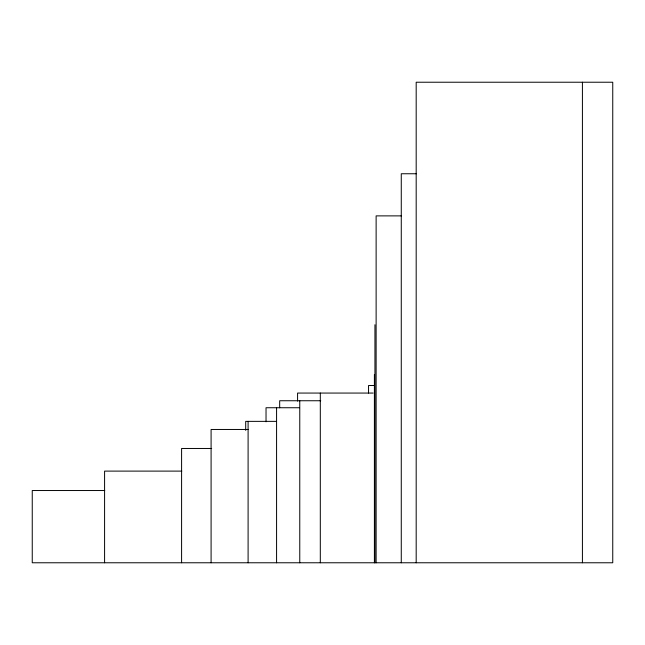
<?xml version="1.0" encoding="UTF-8"?>
<svg xmlns="http://www.w3.org/2000/svg" width="645" height="645" viewBox="0 0 645 645"><rect width="100%" height="100%" fill="white"/><g stroke="black" fill="none" stroke-linecap="round" stroke-linejoin="round"><path stroke-width="0.97" d="M416.364 173.755L401.271 173.755L401.271 562.771M401.295 215.881L376.124 215.881L376.124 562.771M374.382 385.517L368.545 385.517L368.545 393.063M373.141 393.063L297.579 393.063L297.579 401.101M320.742 400.747L279.68 400.747L279.68 407.793M299.49 407.737L266.03 407.737L266.03 421.822M276.141 421.362L245.705 421.362L245.705 430.384M248.204 429.465L211.092 429.465L211.092 562.771M211.665 448.469L181.592 448.469L181.592 562.771M181.801 471.108L104.587 471.108L104.587 562.771M104.748 490.531L32.25 490.531L32.25 562.771L612.75 562.771L612.75 82.229L416.186 82.229L416.186 562.771M582.419 82.229L582.419 562.771M374.939 324.733L374.939 562.771M374.398 374.552L374.398 562.771M320.307 393.063L320.307 562.771M299.764 400.747L299.764 562.771M276.576 407.737L276.576 562.771M248.099 421.362L248.099 562.771"/></g></svg>
